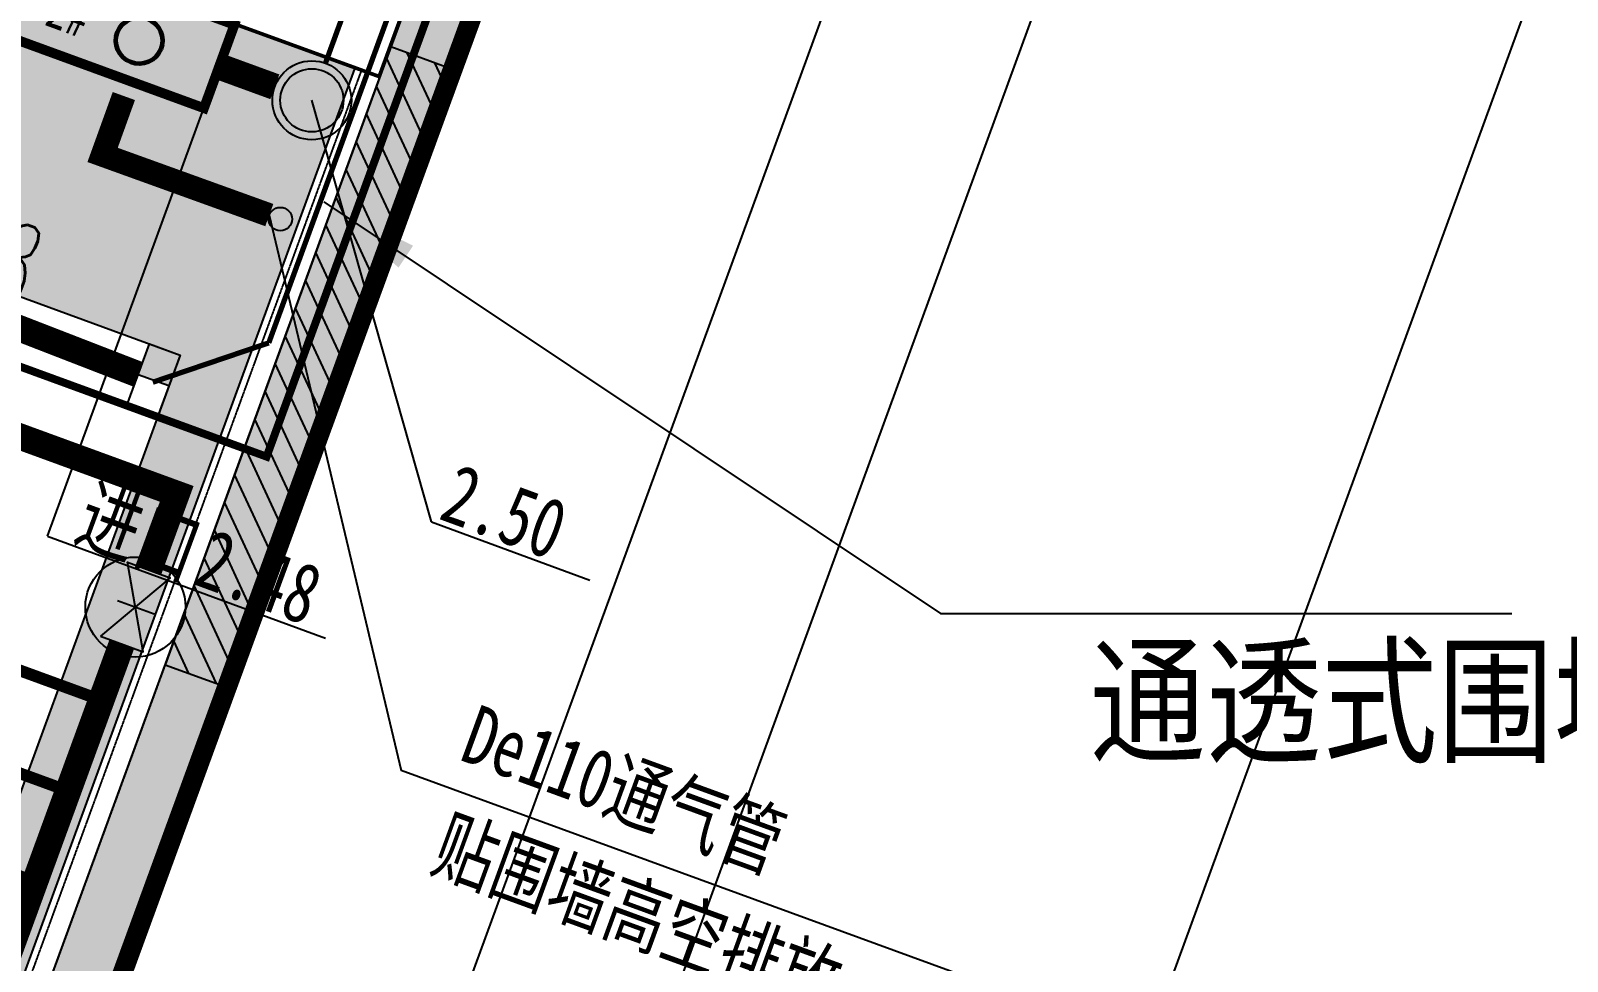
# Model space of a CAD drawing. Extents: x -111898 to 889894, y -2 to 1194865.
# Drawn here: x 686148 to 709506, y 780772 to 794919 of the extents above; entities that cross this region are included whole.
import ezdxf

# ---------------------------------------------------------------- set-up
doc = ezdxf.new("R2010")
doc.units = 0
doc.header["$LTSCALE"] = 10
doc.header["$MEASUREMENT"] = 0
for name, pattern in [('10平面$0$DASH', [0.35, 0.25, -0.1]), ('CENTER', [50.8, 31.75, -6.35, 6.35, -6.35]), ('CONTINOUS', [0]), ('DASH', [0.35, 0.25, -0.1])]:
    doc.linetypes.add(name, pattern=pattern)
for name, color, linetype in [('0-WALL', 252, 'Continuous'), ('1-单体污水', 50, 'Continuous'), ('1-单体雨水', 131, 'Continuous'), ('10平面$0$A-CURTAIN', 134, 'Continuous'), ('10平面$0$AS-WALL', 40, 'Continuous'), ('A-LIN-V', 9, 'Continuous'), ('FM_ZF消防', 1, 'Continuous'), ('GPS-ZF废水', 31, 'Continuous'), ('Gps-ZF雨水', 4, 'TG_Y'), ('SB_ZF消防', 1, 'Continuous'), ('TEXT_雨水', 4, 'Continuous'), ('TWT_雨水口', 4, 'Continuous'), ('WELL_污水', 2, 'Continuous'), ('污水标高', 2, 'Continuous')]:
    doc.layers.add(name, color=color, linetype=linetype)
for name, color, linetype, lineweight in [('Gps-ZF喷淋', 6, 'TG_ZP', 60), ('GPS-ZF污水', 2, 'TG_W', 60), ('GPS-ZF给水', 3, 'TG_J', 60)]:
    doc.layers.add(name, color=color, linetype=linetype, lineweight=lineweight)
doc.styles.add('-宋体', font='', dxfattribs={"width": 0.75})
doc.styles.add('_TCH_DIM', font='SIMPLEX.shx', dxfattribs={"width": 0.75, "bigfont": 'hztxt.shx'})
doc.styles.add('_TWT_PIPEDN', font='SIMPLEX', dxfattribs={"width": 0.6, "height": 3, "bigfont": 'HZTXT'})
doc.styles.add('TG_LINETYPE', font='SIMPLEX', dxfattribs={"width": 0.8, "height": 3.5, "bigfont": 'HZTXT'})
doc.styles.get('-宋体').set_extended_font_data('SimSun')
doc.linetypes.add('TG_J', pattern='A,2,-0.3,["J",TG_LINETYPE,S=0.1,R=0,X=-0.23,Y=-0.15],0', length=2.3)
doc.linetypes.add('TG_W', pattern='A,2,-0.3,["W",TG_LINETYPE,S=0.1,R=0,X=-0.23,Y=-0.15],0', length=2.3)
doc.linetypes.add('TG_Y', pattern='A,2,-0.3,["Y",TG_LINETYPE,S=0.1,R=0,X=-0.25,Y=-0.15],0', length=2.3)
doc.linetypes.add('TG_ZP', pattern='A,3,-0.6,["ZP",TG_LINETYPE,S=0.1,R=0,X=-0.52,Y=-0.15],0', length=3.6)
pattern_1 = [(359.79974, (-824318.4, 704905.5), (1605.5824, 1594.398), [240, -48, 64, -48, 240, -960]), (359.79974, (-824398.3, 704953.8), (1605.5824, 1594.398), [160, -120, 240, -120, 160, -800]), (359.79974, (-823836, 705591.9), (1605.5824, 1594.398), [200, -80, 200, -1120]), (359.79974, (-824634.9, 705914.7), (1605.5824, 1594.398), [80, -160, 80, -1280]), (89.79974, (-824474.9, 705914.1), (-1594.398, 1605.5824), [144, -1456]), (89.79974, (-823998.3, 704952.4), (-1594.398, 1605.5824), [160, -1440]), (89.79974, (-823596, 705591), (-1594.398, 1605.5824), [160, -1440]), (44.79974, (-823790.3, 704935.7), (5.5922, 1599.9902), [160, -2102.7417]), (134.79974, (-824206.3, 704937.2), (-1599.9902, 5.5922), [160, -2102.7417]), (63.23469, (-823838.3, 704943.9), (5.5922, 1599.99023), [160, -3417.7088]), (75.7635, (-823918.27, 704952.15), (5.59221, 1599.99023), [160, -6436.969]), (75.7635, (-823516.03, 705590.75), (5.59221, 1599.99023), [128, -6468.969]), (75.7635, (-824442.9, 705914), (5.59221, 1599.99023), [112, -6484.969]), (103.835987, (-824078.27, 704952.7), (5.59221, 1599.99023), [160, -6436.969]), (103.835987, (-823676.03, 705591.3), (5.59221, 1599.99023), [128, -6468.969]), (103.835987, (-824506.9, 705914.2), (5.59221, 1599.99023), [112, -6484.969]), (116.364795, (-824158.3, 704945), (5.5922, 1599.99023), [160, -3417.7069])]

# ---------------------------------------------------------------- blocks, each defined once
blk = doc.blocks.new('A$C43AB32EA_M')
at = {"layer": 'SB_ZF消防', "color": 6, "const_width": 50}
for points in [[(-357.1, 578.1), (-300.5, 634.7)], [(-74.2, 578.1), (-130.8, 634.7)], [(-413.7, 521.5), (-357.1, 578.1)], [(-215.7, 436.7), (-357.1, 578.1)], [(-215.7, 436.7), (-74.2, 578.1)], [(-17.7, 521.5), (-74.2, 578.1)], [(-215.7, 0), (-215.7, 436.7)]]:
    blk.add_lwpolyline(points, dxfattribs=at)
blk = doc.blocks.new('2#')
at = {"layer": 'GPS-ZF污水', "linetype": 'CONTINOUS', "const_width": 150}
blk.add_lwpolyline([(-20411, 50274), (-15611, 50274), (-15611, 51624), (-20411, 51624), (-20411, 50274)], dxfattribs=at)
at = {"layer": 'GPS-ZF污水', "linetype": 'CONTINOUS'}
for centre in [(-19163, 50901), (-16888, 50901)]:
    blk.add_ellipse(centre, major_axis=(353, -9), ratio=1, start_param=3.166511194156282, end_param=9.449696501335868, dxfattribs=at)
at = {"layer": 'GPS-ZF污水', "linetype": 'CONTINOUS', "style": '-宋体', "width": 0.75}
blk.add_text('2#', height=604.2, dxfattribs=at).set_placement((-18338, 50630))
blk = doc.blocks.new('$VALVE$00000296')
for points in [[(-125, 72.2), (-125, -72.2), (125, 72.2), (125, -72.2), (-125, 72.2)], [(0, 60.2), (0, -63.6)]]:
    blk.add_lwpolyline(points)
for p in [(-125, 0), (125, 0)]:
    blk.add_point(p)
blk = doc.blocks.new('$TWTSYS$00000376')
for radius in [0.5, 0.4]:
    blk.add_circle((0, 0, 0), radius)
blk = doc.blocks.new('$TwtSys$00000424')
for p, q in [((-500, 250), (500, 250)), ((-500, -250), (-500, 250)), ((0, -250), (0, 250)), ((500, 250), (500, -250)), ((500, -250), (-500, -250))]:
    blk.add_line(p, q)
blk.add_solid([(0, 250), (500, 250), (0, -250), (500, -250)])

msp = doc.modelspace()

# ---------------------------------------------------------------- hatches: boundary and pattern name
at = {"layer": '0-WALL'}
h = msp.add_hatch(dxfattribs=at)
h.set_pattern_fill('草坪或沼泽', color=8, scale=400, angle=-0.200257)
h.set_pattern_definition(pattern_1)
h.paths.add_polyline_path([(696130.98, 804098.61), (669562.33, 731379.54), (607880.43, 745535.24), (522571.73, 770781.34), (445339.53, 792957.04), (609790.27, 1011755.57), (618487.23, 1023194.24), (653205.56, 1069507.99), (721439.16, 1038957.87), (738262.84, 1027590.63), (761400.89, 1017231.07), (768403.04, 1001909.04), (737294.43, 916764), (736355.16, 917107.18), (742257.75, 933262.65), (741788.31, 933434.17), (745346.31, 941716.12), (767322.91, 1001866.69), (760648.1, 1016472.46), (737774.94, 1026713.42), (720951.27, 1038080.66), (653526.34, 1068268.72), (619285.33, 1022591.71), (610587.99, 1011152.54), (447011.62, 793517.34), (522851.61, 771741.38), (608134.4, 746502.95), (668925.9, 732551.6), (695191.71, 804441.78)])
h.paths.add_polyline_path([(702359.45, 821146.08), (701420.18, 821489.25), (703324.3, 826702.56), (702855.23, 826873.89), (706411.93, 835156.24), (730109.53, 900012.74), (731048.81, 899669.57)])
h = msp.add_hatch(dxfattribs=at)
h.set_pattern_fill('草坪或沼泽', color=8, scale=400, angle=-0.200257)
h.set_pattern_definition(pattern_1)
h.paths.add_polyline_path([(667829.83, 733631.12), (662663.83, 735518.57), (662282.16, 734473.94), (668671.33, 733020.42), (691075.74, 794340.5), (686191.53, 796125), (689057.02, 803967.92), (687835.55, 804414.2), (683254.19, 791874.91), (688420.19, 789987.46)])
msp.add_hatch(color=8, dxfattribs=at).paths.add_polyline_path([(690602.14, 792317.11), (691738.9, 791318.22), (691960.91, 791650.96)], flags=17)
at = {"layer": 'A-LIN-V'}
h = msp.add_hatch(dxfattribs=at)
h.set_pattern_fill('ANSI31', color=256, scale=200, angle=282.622917)
h.set_pattern_definition([(114.92971, (259261.6, 1112145.7), (-287.91712, -133.82818), [])])
h.paths.add_polyline_path([(692561.87, 794329.85), (691622.6, 794673.03), (688190.87, 785280.3), (689130.15, 784937.13)])
at = {"layer": 'Gps-ZF喷淋'}
for points in [[(688366.69, 787877.7), (688435.33, 788065.56), (688623.18, 787996.92)], [(688366.69, 787877.7), (688554.55, 787809.07), (688623.18, 787996.92)]]:
    msp.add_hatch(color=256, dxfattribs=at).paths.add_polyline_path(points)
at = {"layer": 'GPS-ZF废水'}
for points in [[(687239.98, 793030.75), (687070.67, 793091.87), (687009.55, 792922.57)], [(687239.98, 793030.75), (687178.86, 792861.45), (687009.55, 792922.57)]]:
    msp.add_hatch(color=256, dxfattribs=at).paths.add_polyline_path(points)
at = {"layer": 'GPS-ZF给水'}
for points in [[(689733.34, 788443.04), (689712.75, 788386.68), (689769.1, 788366.09)], [(689733.34, 788443.04), (689789.69, 788422.45), (689769.1, 788366.09)]]:
    msp.add_hatch(color=256, dxfattribs=at).paths.add_polyline_path(points)

# ---------------------------------------------------------------- linework, layer by layer
at = {"layer": '0-WALL', "linetype": 'CENTER', "ltscale": 0.2}
msp.add_line((669562.33, 731379.54), (768403.04, 1001909.04), dxfattribs=at)
at = {"layer": '0-WALL'}
for p, q in [((690602.14, 792317.11), (699979.33, 786060.53)), ((699979.33, 786060.53), (708661.99, 786060.53))]:
    msp.add_line(p, q, dxfattribs=at)
at = {"layer": '0-WALL', "flags": 128}
msp.add_lwpolyline([(824291.5, 1110085.34), (819779.13, 1098812.84), (796285.13, 1034509.04), (683479, 725755.96)], dxfattribs=at)
at = {"layer": '0-WALL'}
for points in [[(673693.26, 728114.7), (773803.93, 1002120.16), (765164.86, 1021024.11), (740702.33, 1031976.68), (723878.66, 1043343.91), (624903.43, 1087657.94), (607465.13, 1083055.04)], [(522851.61, 771741.38), (608134.4, 746502.95), (668925.9, 732551.6), (695191.71, 804441.78), (696130.98, 804098.61), (669562.33, 731379.54), (607880.43, 745535.24), (522571.73, 770781.34)]]:
    msp.add_lwpolyline(points, dxfattribs=at)
at = {"layer": '0-WALL', "color": 1, "linetype": 'DASH', "ltscale": 3, "const_width": 300}
msp.add_lwpolyline([(768403.04, 1001909.04), (761400.89, 1017231.07), (738262.84, 1027590.63), (721439.16, 1038957.87), (653205.56, 1069507.99), (618487.23, 1023194.24), (609790.27, 1011755.57), (445339.53, 792957.04), (522571.73, 770781.34), (607880.43, 745535.24), (669562.33, 731379.54)], close=True, dxfattribs=at)
at = {"layer": '0-WALL', "linetype": 'CENTER', "ltscale": 0.2}
msp.add_lwpolyline([(768403.04, 1001909.04), (761400.89, 1017231.07), (738262.84, 1027590.63), (721439.16, 1038957.87), (653205.56, 1069507.99), (618487.23, 1023194.24), (609790.27, 1011755.57), (445339.53, 792957.04), (522571.73, 770781.34), (607880.43, 745535.24), (669562.33, 731379.54)], close=True, dxfattribs=at)
at = {"layer": '0-WALL', "linetype": 'DASH'}
for points in [[(691451.01, 794203.39), (668925.9, 732551.6), (608134.4, 746502.95), (522851.61, 771741.38), (447011.62, 793517.34), (610587.99, 1011152.54), (619285.33, 1022591.71), (653526.34, 1068268.72), (720951.27, 1038080.66), (737774.94, 1026713.42), (755564.15, 1018748.69), (760648.1, 1016472.46), (767322.91, 1001866.69), (745344.86, 941712.2), (741785.02, 933426.51)], [(691169.23, 794306.34), (668734.97, 732903.21), (608210.59, 746793.26), (522935.58, 772029.4), (447513.25, 793685.43), (610827.31, 1010971.63), (619524.76, 1022410.95), (653622.57, 1067896.93), (720804.9, 1037817.49), (737628.57, 1026450.26), (755441.56, 1018474.88), (760422.26, 1016244.88), (766998.88, 1001853.99), (745065.93, 941822.97), (741509.38, 933544.93)]]:
    msp.add_lwpolyline(points, dxfattribs=at)
at = {"layer": '0-WALL', "ltscale": 10}
msp.add_lwpolyline([(698241.38, 809874.81), (698241.81, 809874.66, -0.41421408), (703010.62, 799615.09), (676511.08, 727085.18)], format="xyb", dxfattribs=at)
at = {"layer": '0-WALL'}
msp.add_lwpolyline([(667829.83, 733631.12), (662663.83, 735518.57), (662282.16, 734473.94), (668671.33, 733020.42), (691075.74, 794340.5), (686191.53, 796125), (689057.02, 803967.92), (687835.55, 804414.2), (683254.19, 791874.91), (688420.19, 789987.46)], close=True, dxfattribs=at)
at = {"layer": '1-单体污水', "const_width": 80}
msp.add_lwpolyline([(691175.15, 795923.3), (690627.52, 794424.41)], dxfattribs=at)
at = {"layer": '1-单体雨水', "const_width": 80}
for points in [[(691723.02, 795528.35), (689766.46, 790173.19)], [(688003.32, 789575.09), (689766.46, 790173.19)]]:
    msp.add_lwpolyline(points, dxfattribs=at)
at = {"layer": '10平面$0$A-CURTAIN'}
for points in [[(692258.92, 796996.08), (691888.17, 795981.34), (692076.03, 795912.71), (691451.57, 794203.55), (688821.61, 795164.44)], [(692226.85, 796981.17), (691856.11, 795966.44), (692043.97, 795897.8), (691436.67, 794235.61), (688830.19, 795187.92)]]:
    msp.add_lwpolyline(points, dxfattribs=at)
at = {"layer": '10平面$0$AS-WALL', "linetype": '10平面$0$DASH'}
msp.add_lwpolyline([(686191.64, 796125.32), (691081.74, 809509.63), (696341.66, 807587.86), (691451.57, 794203.55)], close=True, dxfattribs=at)
at = {"layer": 'A-LIN-V'}
msp.add_lwpolyline([(692561.87, 794329.85), (691622.6, 794673.03), (688190.87, 785280.3), (689130.15, 784937.13), (692561.87, 794329.85)], dxfattribs=at)
at = {"layer": 'FM_ZF消防'}
msp.add_circle((687738.15, 786157.36), 760.12, dxfattribs=at)
at = {"layer": 'Gps-ZF喷淋', "const_width": 400}
for points in [[(678504.12, 791481.09), (688366.69, 787877.7)], [(687944.05, 786720.92), (688366.69, 787877.7)], [(685204.08, 779221.46), (687532.25, 785593.79)]]:
    msp.add_lwpolyline(points, dxfattribs=at)
at = {"layer": 'GPS-ZF废水', "const_width": 360}
for points in [[(687563.18, 793926.01), (687239.98, 793030.75)], [(687239.98, 793030.75), (689774.14, 792115.89)]]:
    msp.add_lwpolyline(points, dxfattribs=at)
at = {"layer": 'GPS-ZF废水', "linetype": 'TG_W'}
msp.add_circle((689941.97, 792055), 178.53, dxfattribs=at)
at = {"layer": 'GPS-ZF污水', "ltscale": 0.1, "const_width": 400}
msp.add_lwpolyline([(689858.05, 794066.75), (689012.71, 794375.61)], dxfattribs=at)
at = {"layer": 'GPS-ZF给水', "ltscale": 0.1, "const_width": 120}
for points in [[(689733.34, 788443.04), (692341.56, 795581.81)], [(670785.55, 795365.8), (689733.34, 788443.04)]]:
    msp.add_lwpolyline(points, dxfattribs=at)
at = {"layer": 'Gps-ZF雨水', "ltscale": 0.1, "const_width": 400}
msp.add_lwpolyline([(679735.73, 792812.64), (687780.64, 789694)], dxfattribs=at)
at = {"layer": '污水标高', "color": 2}
for p, q in [((686403.06, 787232.94), (688781.07, 793741.6)), ((692238.24, 787451.07), (690421.62, 793860.85)), ((689774.14, 792115.89), (691781.34, 783673.23)), ((692238.24, 787451.07), (694646.64, 786564.94)), ((686403.06, 787232.94), (690629.56, 785682.54)), ((709140.07, 777331.04), (691781.34, 783673.23))]:
    msp.add_line(p, q, dxfattribs=at)

# ---------------------------------------------------------------- block references
at = {"layer": 'FM_ZF消防', "xscale": 4.8, "yscale": 4.8, "zscale": 4.8, "rotation": 69.92989081290773}
msp.add_blockref('$VALVE$00000296', (687738.15, 786157.36), dxfattribs=at)
at = {"layer": 'GPS-ZF污水', "rotation": 339.9297080198279}
msp.add_blockref('2#', (686191.09, 741163.51), dxfattribs=at)
at = {"layer": 'SB_ZF消防', "xscale": 3.599999999999999, "yscale": 3.599999999999999, "zscale": 3.599999999999999, "rotation": 69.92999278530172}
for p in [(687487.02, 785470.03), (686983.01, 784090.15), (686478.87, 782710.33)]:
    msp.add_blockref('A$C43AB32EA_M', p, dxfattribs=at)
at = {"layer": 'TWT_雨水口', "rotation": 69.92970842670957}
msp.add_blockref('$TwtSys$00000424', (688013.78, 789603.62), dxfattribs=at)
at = {"layer": 'WELL_污水', "xscale": 1200, "yscale": 1200, "zscale": 1200, "rotation": 339.7997433390076}
msp.add_blockref('$TWTSYS$00000376', (690421.62, 793860.85), dxfattribs=at)

# ---------------------------------------------------------------- texts
at = {"layer": '0-WALL', "color": 7, "style": '_TCH_DIM'}
msp.add_text('通透式围墙', height=1762.963, dxfattribs=at).set_placement((702245.33, 783785.53))
at = {"layer": 'TEXT_雨水', "style": '_TWT_PIPEDN', "width": 0.557143}
msp.add_text('L=12.18', height=1225, rotation=338.811012, dxfattribs=at).set_placement((682355.59, 792105.39))
at = {"layer": '污水标高', "color": 2, "style": '-宋体', "width": 0.75}
for s, height, rotation, p in [('2.50', 906.329, 339.799744, (692327.58, 787505.67)), ('进口', 906.329, 339.799744, (686772.28, 787184.86)), ('2.48', 906.329, 339.799744, (688596.99, 786513.49)), ('De110通气管', 900, 339.929672, (692639.81, 783842.46)), ('贴围墙高空排放，高出绿化不小于2.5米', 900, 339.929672, (692193.6, 782175.34))]:
    msp.add_text(s, height=height, rotation=rotation, dxfattribs=at).set_placement(p)

doc.saveas('drawing.dxf')
